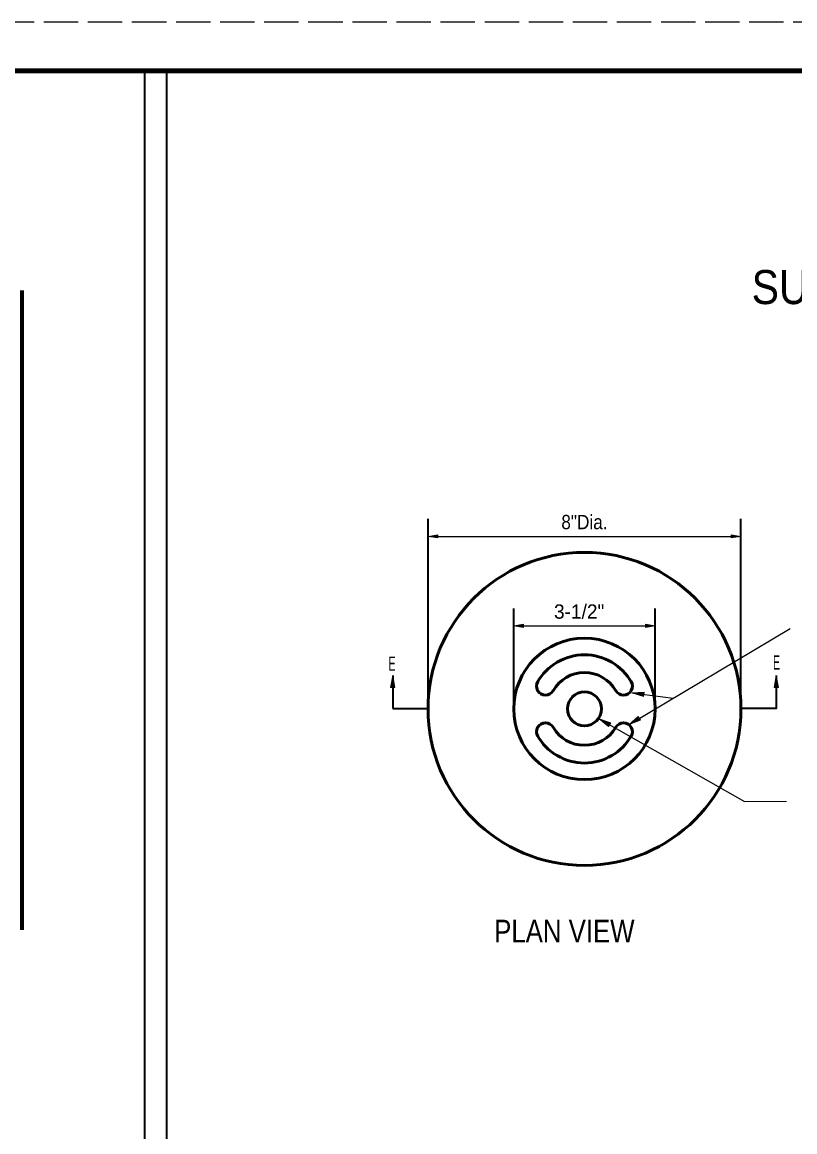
# Model space of a CAD drawing. Extents: x 36 to 71.4, y 0.7 to 22.7.
# Drawn here: x 53.85 to 61.81, y 11.26 to 22.68 of the extents above; entities that cross this region are included whole.
import ezdxf

# ---------------------------------------------------------------- set-up
doc = ezdxf.new("R2010")
doc.units = 0
doc.header["$LTSCALE"] = 0.059
doc.linetypes.add('LONG_DASHED', pattern=[7.5, 6, -1.5])
for name, color, linetype, lineweight in [('1', 7, 'Continuous', 35), ('3', 7, 'Continuous', 35), ('8', 7, 'Continuous', 13)]:
    doc.layers.add(name, color=color, linetype=linetype, lineweight=lineweight)

msp = doc.modelspace()

# ---------------------------------------------------------------- hatches: boundary and pattern name
at = {"layer": '1'}
for points in [[(58.131, 17.37358), (58.131, 17.40692), (58.03092, 17.39017), (58.03092, 17.39017)], [(61.15317, 17.37358), (61.15317, 17.40692), (61.25317, 17.39017), (61.25317, 17.39017)], [(59.01417, 16.45225), (59.01417, 16.4855), (58.91417, 16.46892), (58.91417, 16.46892)], [(60.27, 16.45225), (60.27, 16.4855), (60.37, 16.46892), (60.37, 16.46892)]]:
    msp.add_hatch(color=256, dxfattribs=at).paths.add_polyline_path(points)
at = {"layer": '3'}
for points in [[(57.66717, 15.9585), (57.68892, 15.83542), (57.64542, 15.83542), (57.64542, 15.83542)], [(61.617, 15.9585), (61.59525, 15.83542), (61.63875, 15.83542), (61.63875, 15.83542)], [(60.1305, 15.78025), (60.25542, 15.78575), (60.24975, 15.74258), (60.24975, 15.74258)], [(59.79492, 15.51183), (59.91267, 15.46975), (59.89108, 15.43192), (59.89108, 15.43192)], [(60.10175, 15.45425), (60.19642, 15.53592), (60.21867, 15.49858), (60.21867, 15.49858)]]:
    msp.add_hatch(color=256, dxfattribs=at).paths.add_polyline_path(points)

# ---------------------------------------------------------------- linework, layer by layer
at = {"layer": '1', "linetype": 'LONG_DASHED', "lineweight": 25}
msp.add_line((71.2265, 22.684), (36.0265, 22.684), dxfattribs=at)
at = {"layer": '1', "lineweight": 158}
msp.add_line((71.14317, 22.184), (38.64317, 22.184), dxfattribs=at)
at = {"layer": '1', "lineweight": 70}
msp.add_line((53.85192, 13.33775), (53.85192, 19.92158), dxfattribs=at)
at = {"layer": '1'}
for p, q in [((58.031, 15.676), (58.031, 17.57025)), ((61.25317, 15.676), (61.25317, 17.57025)), ((58.91417, 15.67608), (58.91417, 16.64892)), ((60.37, 15.67608), (60.37, 16.64892))]:
    msp.add_line(p, q, dxfattribs=at)
at = {"layer": '1', "lineweight": 25}
for p, q in [((58.131, 17.39025), (61.15317, 17.39025)), ((59.01417, 16.46892), (60.27, 16.46892))]:
    msp.add_line(p, q, dxfattribs=at)
at = {"layer": '1', "lineweight": 13}
for points in [[(58.131, 17.37358), (58.131, 17.40692), (58.03092, 17.39017), (58.03092, 17.39017)], [(61.15317, 17.37358), (61.15317, 17.40692), (61.25317, 17.39017), (61.25317, 17.39017)], [(59.01417, 16.45225), (59.01417, 16.4855), (58.91417, 16.46892), (58.91417, 16.46892)], [(60.27, 16.45225), (60.27, 16.4855), (60.37, 16.46892), (60.37, 16.46892)]]:
    msp.add_lwpolyline(points, close=True, dxfattribs=at)
at = {"layer": '1', "lineweight": 53}
for radius in [1.61112, 0.72793, 0.17485]:
    msp.add_circle((59.64208, 15.61358), radius, dxfattribs=at)
for centre, radius, start, end in [((59.64208, 15.61358), 0.55706, 29.51657, 150.48342), ((59.23958, 15.84808), 0.09144, 148.73379, 330.46175), ((59.64208, 15.61358), 0.3744, 30.06244, 149.93756), ((60.04458, 15.84808), 0.09144, 209.53824, 31.2662), ((59.23958, 15.379), 0.09144, 29.53824, 211.2662), ((59.64208, 15.61358), 0.3744, 210.06244, 329.93756), ((60.04458, 15.379), 0.09144, 328.73379, 150.46175), ((59.64208, 15.61358), 0.55706, 209.51657, 330.48342)]:
    msp.add_arc(centre, radius, start, end, dxfattribs=at)
at = {"layer": '3'}
for p, q in [((55.1165, 1.184), (55.1165, 22.184)), ((55.33833, 22.184), (55.33833, 1.184)), ((57.66717, 15.9585), (57.66717, 15.61833)), ((57.66717, 15.61833), (58.02633, 15.61833))]:
    msp.add_line(p, q, dxfattribs=at)
at = {"layer": '3', "lineweight": 25}
for p, q in [((60.10175, 15.45425), (61.7605, 16.44183)), ((60.1305, 15.78025), (60.55533, 15.72433)), ((59.79492, 15.51183), (61.29067, 14.6585))]:
    msp.add_line(p, q, dxfattribs=at)
at = {"layer": '3', "lineweight": 13}
msp.add_line((61.29067, 14.6585), (61.72217, 14.6585), dxfattribs=at)
for points in [[(57.66717, 15.9585), (57.68892, 15.83542), (57.64542, 15.83542), (57.64542, 15.83542)], [(61.617, 15.9585), (61.59525, 15.83542), (61.63875, 15.83542), (61.63875, 15.83542)], [(60.1305, 15.78025), (60.25542, 15.78575), (60.24975, 15.74258), (60.24975, 15.74258)], [(59.79492, 15.51183), (59.91267, 15.46975), (59.89108, 15.43192), (59.89108, 15.43192)], [(60.10175, 15.45425), (60.19642, 15.53592), (60.21867, 15.49858), (60.21867, 15.49858)]]:
    msp.add_lwpolyline(points, close=True, dxfattribs=at)
at = {"layer": '3'}
msp.add_lwpolyline([(61.617, 15.9585), (61.617, 15.61833), (61.25792, 15.61833)], dxfattribs=at)
at = {"layer": '8'}
for p, q in [((61.25317, 17.39025), (61.25325, 17.39025)), ((60.37, 16.46892), (60.37008, 16.46892)), ((58.031, 15.6135), (58.03108, 15.6135)), ((58.91417, 15.61358), (58.91425, 15.61358)), ((60.37, 15.61358), (60.37008, 15.61358)), ((61.25317, 15.6135), (61.25325, 15.6135))]:
    msp.add_line(p, q, dxfattribs=at)

# ---------------------------------------------------------------- texts
at = {"layer": '1', "width": 0.9}
msp.add_text('8"Dia.', height=0.1471, dxfattribs=at).set_placement((59.40392, 17.46383))
at = {"layer": '1'}
msp.add_text('3-1/2"', height=0.1471, dxfattribs=at).set_placement((59.32825, 16.54242))
at = {"layer": '3'}
for s, height, width, p in [('SURVEY MARKER', 0.3502, 0.9, (61.36358, 19.78167)), ('E', 0.1471, 0.55, (57.62467, 16.00575)), ('E', 0.1471, 0.55, (61.58333, 16.01858)), ('PLAN VIEW', 0.2335, 0.85, (58.71225, 13.20908))]:
    msp.add_text(s, height=height, dxfattribs=dict(at, width=width)).set_placement(p)

doc.saveas('drawing.dxf')
